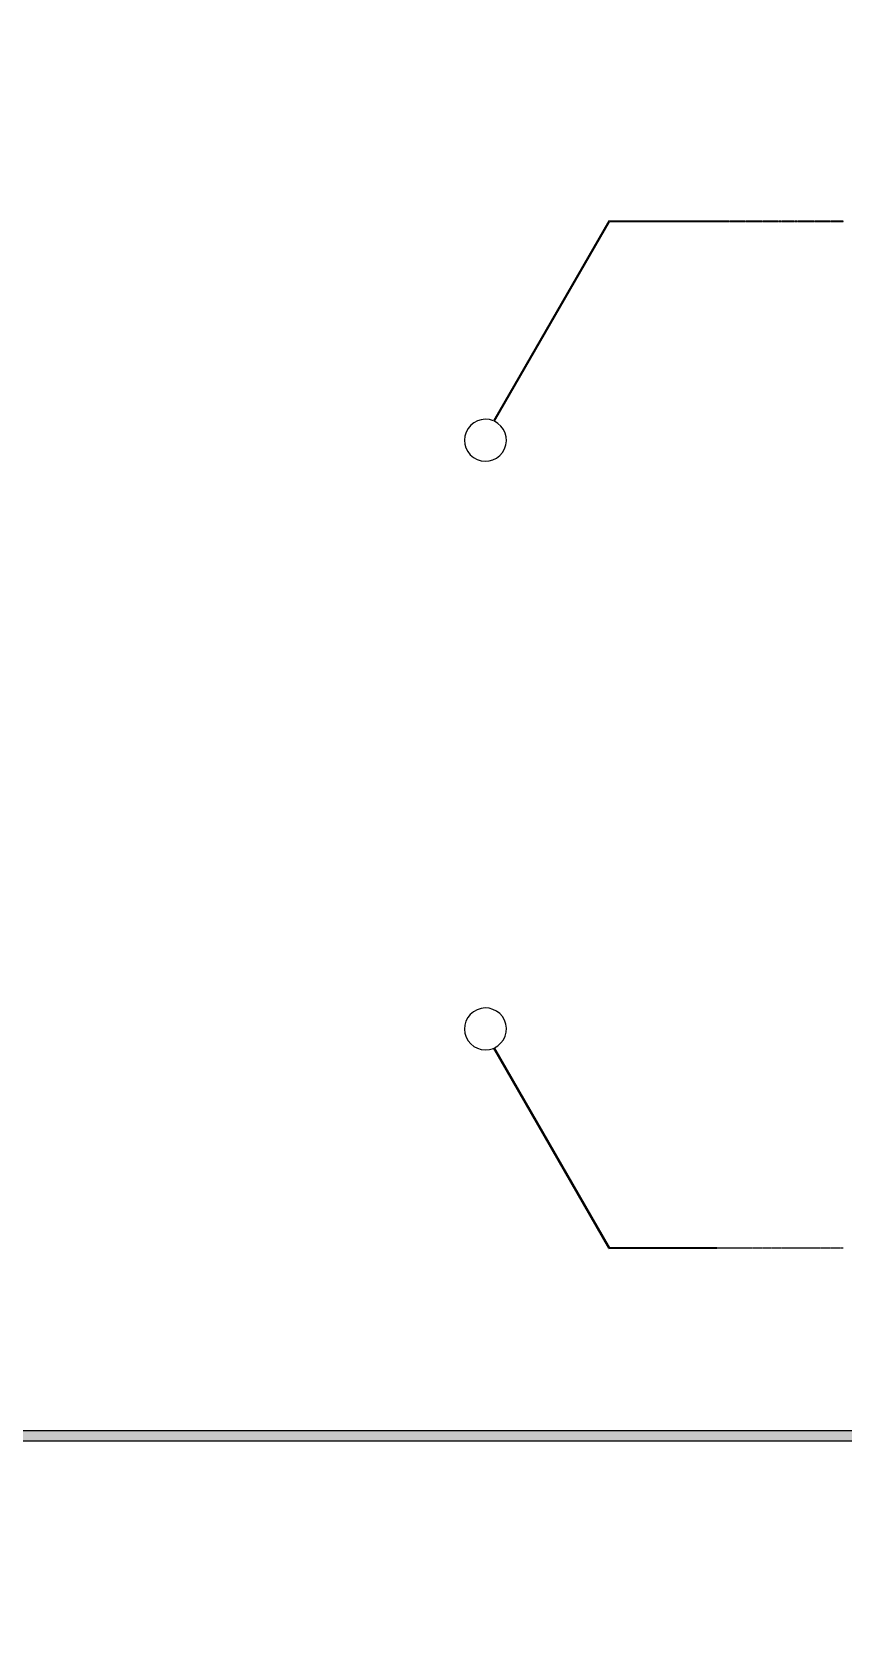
# Model space of a CAD drawing. Header units: inches. Extents: x 0 to 114300, y 0 to 114300.
# Drawn here: x 36617 to 44168, y 54031 to 68843 of the extents above; entities that cross this region are included whole.
import ezdxf

# ---------------------------------------------------------------- set-up
doc = ezdxf.new("R2010")
doc.units = ezdxf.units.IN
doc.header["$MEASUREMENT"] = 0

msp = doc.modelspace()

# ---------------------------------------------------------------- hatches: boundary and pattern name
h = msp.add_hatch()
h.set_pattern_fill('ANSI31', color=256, scale=100)
h.set_pattern_definition([(45, (-3636.992, -6350), (-8.8388348, 8.8388348), [])])
h.paths.add_polyline_path([(114300, 0), (0, 0), (0, 114300), (114300, 114300)])
edge = h.paths.add_edge_path(flags=16)
edge.add_arc((57150, 57150), 50800, 288.3584, 529.7953, ccw=False)
edge.add_line((73150, 8935), (41150, 8935))
edge.add_arc((57150, 57150), 50800, 190.2047, 251.6416, ccw=False)
edge.add_arc((57150, 57150), 50800, 169.7953, 190.2047, ccw=False)
h = msp.add_hatch(color=256)
h.dxf.hatch_style = 1
h.paths.add_polyline_path([(29455, 55832), (84455, 55832), (84455, 55732), (29455, 55732)])
h.paths.add_polyline_path([(27540, 67495), (27440, 67495), (27440, 56495), (27540, 56495)])

# ---------------------------------------------------------------- linework, layer by layer
for p, q in [((41987, 67086), (40913, 65225)), ((40922, 65221), (41993, 67076)), ((41987, 67086), (42993, 67086)), ((42993, 67076), (41993, 67076)), ((42993, 67086), (42993, 67083)), ((42996, 67083), (42993, 67083)), ((42993, 67080), (42996, 67080)), ((42993, 67080), (42993, 67076)), ((42996, 67080), (42996, 67083)), ((41987, 57526), (40913, 59388)), ((40922, 59392), (41993, 57536)), ((41987, 57526), (42993, 57530)), ((42993, 57533), (41993, 57536)), ((42993, 57533), (42996, 57533)), ((42996, 57530), (42993, 57530)), ((42996, 57533), (42996, 57530))]:
    msp.add_line(p, q)
for points in [[(43000, 67080), (43000, 67083), (42997, 67083), (42997, 67080)], [(43004, 67080), (43004, 67083), (43001, 67083), (43001, 67080)], [(43008, 67080), (43008, 67083), (43005, 67083), (43005, 67080)], [(43012, 67080), (43012, 67083), (43009, 67083), (43009, 67080)], [(43016, 67080), (43016, 67083), (43013, 67083), (43013, 67080)], [(43020, 67080), (43020, 67083), (43017, 67083), (43017, 67080)], [(43024, 67080), (43024, 67083), (43021, 67083), (43021, 67080)], [(43028, 67080), (43028, 67083), (43025, 67083), (43025, 67080)], [(43032, 67080), (43032, 67083), (43029, 67083), (43029, 67080)], [(43036, 67080), (43036, 67083), (43033, 67083), (43033, 67080)], [(43040, 67080), (43040, 67083), (43037, 67083), (43037, 67080)], [(43044, 67080), (43044, 67083), (43041, 67083), (43041, 67080)], [(43048, 67080), (43048, 67083), (43045, 67083), (43045, 67080)], [(43052, 67080), (43052, 67083), (43049, 67083), (43049, 67080)], [(43056, 67080), (43056, 67083), (43053, 67083), (43053, 67080)], [(43060, 67080), (43060, 67083), (43057, 67083), (43057, 67080)], [(43064, 67080), (43064, 67083), (43061, 67083), (43061, 67080)], [(43068, 67080), (43068, 67083), (43065, 67083), (43065, 67080)], [(43072, 67080), (43072, 67083), (43069, 67083), (43069, 67080)], [(43076, 67080), (43076, 67083), (43073, 67083), (43073, 67080)], [(43080, 67080), (43080, 67083), (43077, 67083), (43077, 67080)], [(43084, 67080), (43084, 67083), (43081, 67083), (43081, 67080)], [(43088, 67080), (43088, 67083), (43085, 67083), (43085, 67080)], [(43092, 67080), (43092, 67083), (43089, 67083), (43089, 67080)], [(43096, 67080), (43096, 67083), (43093, 67083), (43093, 67080)], [(43100, 67080), (43100, 67083), (43097, 67083), (43097, 67080)], [(43104, 67080), (43104, 67083), (43101, 67083), (43101, 67080)], [(43108, 67080), (43108, 67083), (43105, 67083), (43105, 67080)], [(43112, 67080), (43112, 67083), (43109, 67083), (43109, 67080)], [(43116, 67080), (43116, 67083), (43113, 67083), (43113, 67080)], [(43120, 67080), (43120, 67083), (43117, 67083), (43117, 67080)], [(43124, 67080), (43124, 67083), (43121, 67083), (43121, 67080)], [(43128, 67080), (43128, 67083), (43125, 67083), (43125, 67080)], [(43132, 67080), (43132, 67083), (43129, 67083), (43129, 67080)], [(43136, 67080), (43136, 67083), (43133, 67083), (43133, 67080)], [(43140, 67080), (43140, 67083), (43137, 67083), (43137, 67080)], [(43144, 67080), (43144, 67083), (43141, 67083), (43141, 67080)], [(43148, 67080), (43148, 67083), (43145, 67083), (43145, 67080)], [(43152, 67080), (43152, 67083), (43149, 67083), (43149, 67080)], [(43156, 67080), (43156, 67083), (43153, 67083), (43153, 67080)], [(43160, 67080), (43160, 67083), (43157, 67083), (43157, 67080)], [(43164, 67080), (43164, 67083), (43161, 67083), (43161, 67080)], [(43168, 67080), (43168, 67083), (43165, 67083), (43165, 67080)], [(43172, 67080), (43172, 67083), (43169, 67083), (43169, 67080)], [(43176, 67080), (43176, 67083), (43173, 67083), (43173, 67080)], [(43180, 67080), (43180, 67083), (43177, 67083), (43177, 67080)], [(43184, 67080), (43184, 67083), (43181, 67083), (43181, 67080)], [(43188, 67080), (43188, 67083), (43185, 67083), (43185, 67080)], [(43192, 67080), (43192, 67083), (43189, 67083), (43189, 67080)], [(43196, 67080), (43196, 67083), (43193, 67083), (43193, 67080)], [(43200, 67080), (43200, 67083), (43197, 67083), (43197, 67080)], [(43204, 67080), (43204, 67083), (43201, 67083), (43201, 67080)], [(43208, 67080), (43208, 67083), (43205, 67083), (43205, 67080)], [(43212, 67080), (43212, 67083), (43209, 67083), (43209, 67080)], [(43216, 67080), (43216, 67083), (43213, 67083), (43213, 67080)], [(43220, 67080), (43220, 67083), (43217, 67083), (43217, 67080)], [(43224, 67080), (43224, 67083), (43221, 67083), (43221, 67080)], [(43228, 67080), (43228, 67083), (43225, 67083), (43225, 67080)], [(43232, 67080), (43232, 67083), (43229, 67083), (43229, 67080)], [(43236, 67080), (43236, 67083), (43233, 67083), (43233, 67080)], [(43240, 67080), (43240, 67083), (43237, 67083), (43237, 67080)], [(43244, 67080), (43244, 67083), (43241, 67083), (43241, 67080)], [(43248, 67080), (43248, 67083), (43245, 67083), (43245, 67080)], [(43252, 67080), (43252, 67083), (43249, 67083), (43249, 67080)], [(43256, 67080), (43256, 67083), (43253, 67083), (43253, 67080)], [(43260, 67080), (43260, 67083), (43257, 67083), (43257, 67080)], [(43264, 67080), (43264, 67083), (43261, 67083), (43261, 67080)], [(43268, 67080), (43268, 67083), (43265, 67083), (43265, 67080)], [(43272, 67080), (43272, 67083), (43269, 67083), (43269, 67080)], [(43276, 67080), (43276, 67083), (43273, 67083), (43273, 67080)], [(43280, 67080), (43280, 67083), (43277, 67083), (43277, 67080)], [(43284, 67080), (43284, 67083), (43281, 67083), (43281, 67080)], [(43288, 67080), (43288, 67083), (43285, 67083), (43285, 67080)], [(43292, 67080), (43292, 67083), (43289, 67083), (43289, 67080)], [(43296, 67080), (43296, 67083), (43293, 67083), (43293, 67080)], [(43300, 67080), (43300, 67083), (43297, 67083), (43297, 67080)], [(43304, 67080), (43304, 67083), (43301, 67083), (43301, 67080)], [(43308, 67080), (43308, 67083), (43305, 67083), (43305, 67080)], [(43312, 67080), (43312, 67083), (43309, 67083), (43309, 67080)], [(43316, 67080), (43316, 67083), (43313, 67083), (43313, 67080)], [(43320, 67080), (43320, 67083), (43317, 67083), (43317, 67080)], [(43324, 67080), (43324, 67083), (43321, 67083), (43321, 67080)], [(43328, 67080), (43328, 67083), (43325, 67083), (43325, 67080)], [(43332, 67080), (43332, 67083), (43329, 67083), (43329, 67080)], [(43336, 67080), (43336, 67083), (43333, 67083), (43333, 67080)], [(43340, 67080), (43340, 67083), (43337, 67083), (43337, 67080)], [(43344, 67080), (43344, 67083), (43341, 67083), (43341, 67080)], [(43348, 67080), (43348, 67083), (43345, 67083), (43345, 67080)], [(43352, 67080), (43352, 67083), (43349, 67083), (43349, 67080)], [(43356, 67080), (43356, 67083), (43353, 67083), (43353, 67080)], [(43360, 67080), (43360, 67083), (43357, 67083), (43357, 67080)], [(43364, 67080), (43364, 67083), (43361, 67083), (43361, 67080)], [(43368, 67080), (43368, 67083), (43365, 67083), (43365, 67080)], [(43372, 67080), (43372, 67083), (43369, 67083), (43369, 67080)], [(43376, 67080), (43376, 67083), (43373, 67083), (43373, 67080)], [(43380, 67080), (43380, 67083), (43377, 67083), (43377, 67080)], [(43384, 67080), (43384, 67083), (43381, 67083), (43381, 67080)], [(43388, 67080), (43388, 67083), (43385, 67083), (43385, 67080)], [(43392, 67080), (43392, 67083), (43389, 67083), (43389, 67080)], [(43396, 67080), (43396, 67083), (43393, 67083), (43393, 67080)], [(43400, 67080), (43400, 67083), (43397, 67083), (43397, 67080)], [(43404, 67080), (43404, 67083), (43401, 67083), (43401, 67080)], [(43408, 67080), (43408, 67083), (43405, 67083), (43405, 67080)], [(43412, 67080), (43412, 67083), (43409, 67083), (43409, 67080)], [(43416, 67080), (43416, 67083), (43413, 67083), (43413, 67080)], [(43420, 67080), (43420, 67083), (43417, 67083), (43417, 67080)], [(43424, 67080), (43424, 67083), (43421, 67083), (43421, 67080)], [(43428, 67080), (43428, 67083), (43425, 67083), (43425, 67080)], [(43432, 67080), (43432, 67083), (43429, 67083), (43429, 67080)], [(43436, 67080), (43436, 67083), (43433, 67083), (43433, 67080)], [(43440, 67080), (43440, 67083), (43437, 67083), (43437, 67080)], [(43444, 67080), (43444, 67083), (43441, 67083), (43441, 67080)], [(43448, 67080), (43448, 67083), (43445, 67083), (43445, 67080)], [(43452, 67080), (43452, 67083), (43449, 67083), (43449, 67080)], [(43456, 67080), (43456, 67083), (43453, 67083), (43453, 67080)], [(43460, 67080), (43460, 67083), (43457, 67083), (43457, 67080)], [(43464, 67080), (43464, 67083), (43461, 67083), (43461, 67080)], [(43468, 67080), (43468, 67083), (43465, 67083), (43465, 67080)], [(43472, 67080), (43472, 67083), (43469, 67083), (43469, 67080)], [(43476, 67080), (43476, 67083), (43473, 67083), (43473, 67080)], [(43480, 67080), (43480, 67083), (43477, 67083), (43477, 67080)], [(43484, 67080), (43484, 67083), (43481, 67083), (43481, 67080)], [(43488, 67080), (43488, 67083), (43485, 67083), (43485, 67080)], [(43492, 67080), (43492, 67083), (43489, 67083), (43489, 67080)], [(43496, 67080), (43496, 67083), (43493, 67083), (43493, 67080)], [(43500, 67080), (43500, 67083), (43497, 67083), (43497, 67080)], [(43504, 67080), (43504, 67083), (43501, 67083), (43501, 67080)], [(43508, 67080), (43508, 67083), (43505, 67083), (43505, 67080)], [(43512, 67080), (43512, 67083), (43509, 67083), (43509, 67080)], [(43516, 67080), (43516, 67083), (43513, 67083), (43513, 67080)], [(43520, 67080), (43520, 67083), (43517, 67083), (43517, 67080)], [(43524, 67080), (43524, 67083), (43521, 67083), (43521, 67080)], [(43528, 67080), (43528, 67083), (43525, 67083), (43525, 67080)], [(43532, 67080), (43532, 67083), (43529, 67083), (43529, 67080)], [(43536, 67080), (43536, 67083), (43533, 67083), (43533, 67080)], [(43540, 67080), (43540, 67083), (43537, 67083), (43537, 67080)], [(43544, 67080), (43544, 67083), (43541, 67083), (43541, 67080)], [(43548, 67080), (43548, 67083), (43545, 67083), (43545, 67080)], [(43552, 67080), (43552, 67083), (43549, 67083), (43549, 67080)], [(43556, 67080), (43556, 67083), (43553, 67083), (43553, 67080)], [(43560, 67080), (43560, 67083), (43557, 67083), (43557, 67080)], [(43564, 67080), (43564, 67083), (43561, 67083), (43561, 67080)], [(43568, 67080), (43568, 67083), (43565, 67083), (43565, 67080)], [(43572, 67080), (43572, 67083), (43569, 67083), (43569, 67080)], [(43576, 67080), (43576, 67083), (43573, 67083), (43573, 67080)], [(43580, 67080), (43580, 67083), (43577, 67083), (43577, 67080)], [(43584, 67080), (43584, 67083), (43581, 67083), (43581, 67080)], [(43588, 67080), (43588, 67083), (43585, 67083), (43585, 67080)], [(43592, 67080), (43592, 67083), (43589, 67083), (43589, 67080)], [(43596, 67080), (43596, 67083), (43593, 67083), (43593, 67080)], [(43600, 67080), (43600, 67083), (43597, 67083), (43597, 67080)], [(43604, 67080), (43604, 67083), (43601, 67083), (43601, 67080)], [(43608, 67080), (43608, 67083), (43605, 67083), (43605, 67080)], [(43612, 67080), (43612, 67083), (43609, 67083), (43609, 67080)], [(43616, 67080), (43616, 67083), (43613, 67083), (43613, 67080)], [(43620, 67080), (43620, 67083), (43617, 67083), (43617, 67080)], [(43624, 67080), (43624, 67083), (43621, 67083), (43621, 67080)], [(43628, 67080), (43628, 67083), (43625, 67083), (43625, 67080)], [(43632, 67080), (43632, 67083), (43629, 67083), (43629, 67080)], [(43636, 67080), (43636, 67083), (43633, 67083), (43633, 67080)], [(43640, 67080), (43640, 67083), (43637, 67083), (43637, 67080)], [(43644, 67080), (43644, 67083), (43641, 67083), (43641, 67080)], [(43648, 67080), (43648, 67083), (43645, 67083), (43645, 67080)], [(43652, 67080), (43652, 67083), (43649, 67083), (43649, 67080)], [(43656, 67080), (43656, 67083), (43653, 67083), (43653, 67080)], [(43660, 67080), (43660, 67083), (43657, 67083), (43657, 67080)], [(43664, 67080), (43664, 67083), (43661, 67083), (43661, 67080)], [(43668, 67080), (43668, 67083), (43665, 67083), (43665, 67080)], [(43672, 67080), (43672, 67083), (43669, 67083), (43669, 67080)], [(43676, 67080), (43676, 67083), (43673, 67083), (43673, 67080)], [(43680, 67080), (43680, 67083), (43677, 67083), (43677, 67080)], [(43684, 67080), (43684, 67083), (43681, 67083), (43681, 67080)], [(43688, 67080), (43688, 67083), (43685, 67083), (43685, 67080)], [(43692, 67080), (43692, 67083), (43689, 67083), (43689, 67080)], [(43696, 67080), (43696, 67083), (43693, 67083), (43693, 67080)], [(43700, 67080), (43700, 67083), (43697, 67083), (43697, 67080)], [(43704, 67080), (43704, 67083), (43701, 67083), (43701, 67080)], [(43708, 67080), (43708, 67083), (43705, 67083), (43705, 67080)], [(43712, 67080), (43712, 67083), (43709, 67083), (43709, 67080)], [(43716, 67080), (43716, 67083), (43713, 67083), (43713, 67080)], [(43720, 67080), (43720, 67083), (43717, 67083), (43717, 67080)], [(43724, 67080), (43724, 67083), (43721, 67083), (43721, 67080)], [(43728, 67080), (43728, 67083), (43725, 67083), (43725, 67080)], [(43732, 67080), (43732, 67083), (43729, 67083), (43729, 67080)], [(43736, 67080), (43736, 67083), (43733, 67083), (43733, 67080)], [(43740, 67080), (43740, 67083), (43737, 67083), (43737, 67080)], [(43744, 67080), (43744, 67083), (43741, 67083), (43741, 67080)], [(43748, 67080), (43748, 67083), (43745, 67083), (43745, 67080)], [(43752, 67080), (43752, 67083), (43749, 67083), (43749, 67080)], [(43756, 67080), (43756, 67083), (43753, 67083), (43753, 67080)], [(43760, 67080), (43760, 67083), (43757, 67083), (43757, 67080)], [(43764, 67080), (43764, 67083), (43761, 67083), (43761, 67080)], [(43768, 67080), (43768, 67083), (43765, 67083), (43765, 67080)], [(43772, 67080), (43772, 67083), (43769, 67083), (43769, 67080)], [(43776, 67080), (43776, 67083), (43773, 67083), (43773, 67080)], [(43780, 67080), (43780, 67083), (43777, 67083), (43777, 67080)], [(43784, 67080), (43784, 67083), (43781, 67083), (43781, 67080)], [(43788, 67080), (43788, 67083), (43785, 67083), (43785, 67080)], [(43792, 67080), (43792, 67083), (43789, 67083), (43789, 67080)], [(43796, 67080), (43796, 67083), (43793, 67083), (43793, 67080)], [(43800, 67080), (43800, 67083), (43797, 67083), (43797, 67080)], [(43804, 67080), (43804, 67083), (43801, 67083), (43801, 67080)], [(43808, 67080), (43808, 67083), (43805, 67083), (43805, 67080)], [(43812, 67080), (43812, 67083), (43809, 67083), (43809, 67080)], [(43816, 67080), (43816, 67083), (43813, 67083), (43813, 67080)], [(43820, 67080), (43820, 67083), (43817, 67083), (43817, 67080)], [(43824, 67080), (43824, 67083), (43821, 67083), (43821, 67080)], [(43828, 67080), (43828, 67083), (43825, 67083), (43825, 67080)], [(43832, 67080), (43832, 67083), (43829, 67083), (43829, 67080)], [(43836, 67080), (43836, 67083), (43833, 67083), (43833, 67080)], [(43840, 67080), (43840, 67083), (43837, 67083), (43837, 67080)], [(43844, 67080), (43844, 67083), (43841, 67083), (43841, 67080)], [(43848, 67080), (43848, 67083), (43845, 67083), (43845, 67080)], [(43852, 67080), (43852, 67083), (43849, 67083), (43849, 67080)], [(43856, 67080), (43856, 67083), (43853, 67083), (43853, 67080)], [(43860, 67080), (43860, 67083), (43857, 67083), (43857, 67080)], [(43864, 67080), (43864, 67083), (43861, 67083), (43861, 67080)], [(43868, 67080), (43868, 67083), (43865, 67083), (43865, 67080)], [(43872, 67080), (43872, 67083), (43869, 67083), (43869, 67080)], [(43876, 67080), (43876, 67083), (43873, 67083), (43873, 67080)], [(43880, 67080), (43880, 67083), (43877, 67083), (43877, 67080)], [(43884, 67080), (43884, 67083), (43881, 67083), (43881, 67080)], [(43888, 67080), (43888, 67083), (43885, 67083), (43885, 67080)], [(43892, 67080), (43892, 67083), (43889, 67083), (43889, 67080)], [(43896, 67080), (43896, 67083), (43893, 67083), (43893, 67080)], [(43900, 67080), (43900, 67083), (43897, 67083), (43897, 67080)], [(43904, 67080), (43904, 67083), (43901, 67083), (43901, 67080)], [(43908, 67080), (43908, 67083), (43905, 67083), (43905, 67080)], [(43912, 67080), (43912, 67083), (43909, 67083), (43909, 67080)], [(43916, 67080), (43916, 67083), (43913, 67083), (43913, 67080)], [(43920, 67080), (43920, 67083), (43917, 67083), (43917, 67080)], [(43924, 67080), (43924, 67083), (43921, 67083), (43921, 67080)], [(43928, 67080), (43928, 67083), (43925, 67083), (43925, 67080)], [(43932, 67080), (43932, 67083), (43929, 67083), (43929, 67080)], [(43936, 67080), (43936, 67083), (43933, 67083), (43933, 67080)], [(43940, 67080), (43940, 67083), (43937, 67083), (43937, 67080)], [(43944, 67080), (43944, 67083), (43941, 67083), (43941, 67080)], [(43948, 67080), (43948, 67083), (43945, 67083), (43945, 67080)], [(43952, 67080), (43952, 67083), (43949, 67083), (43949, 67080)], [(43956, 67080), (43956, 67083), (43953, 67083), (43953, 67080)], [(43960, 67080), (43960, 67083), (43957, 67083), (43957, 67080)], [(43964, 67080), (43964, 67083), (43961, 67083), (43961, 67080)], [(43968, 67080), (43968, 67083), (43965, 67083), (43965, 67080)], [(43972, 67080), (43972, 67083), (43969, 67083), (43969, 67080)], [(43976, 67080), (43976, 67083), (43973, 67083), (43973, 67080)], [(43980, 67080), (43980, 67083), (43977, 67083), (43977, 67080)], [(43984, 67080), (43984, 67083), (43981, 67083), (43981, 67080)], [(43988, 67080), (43988, 67083), (43985, 67083), (43985, 67080)], [(43992, 67080), (43992, 67083), (43989, 67083), (43989, 67080)], [(43996, 67080), (43996, 67083), (43993, 67083), (43993, 67080)], [(44000, 67080), (44000, 67083), (43997, 67083), (43997, 67080)], [(44004, 67080), (44004, 67083), (44001, 67083), (44001, 67080)], [(44008, 67080), (44008, 67083), (44005, 67083), (44005, 67080)], [(44012, 67080), (44012, 67083), (44009, 67083), (44009, 67080)], [(44016, 67080), (44016, 67083), (44013, 67083), (44013, 67080)], [(44020, 67080), (44020, 67083), (44017, 67083), (44017, 67080)], [(44024, 67080), (44024, 67083), (44021, 67083), (44021, 67080)], [(44028, 67080), (44028, 67083), (44025, 67083), (44025, 67080)], [(44032, 67080), (44032, 67083), (44029, 67083), (44029, 67080)], [(44036, 67080), (44036, 67083), (44033, 67083), (44033, 67080)], [(44040, 67080), (44040, 67083), (44037, 67083), (44037, 67080)], [(44044, 67080), (44044, 67083), (44041, 67083), (44041, 67080)], [(44048, 67080), (44048, 67083), (44045, 67083), (44045, 67080)], [(44052, 67080), (44052, 67083), (44049, 67083), (44049, 67080)], [(44056, 67080), (44056, 67083), (44053, 67083), (44053, 67080)], [(44060, 67080), (44060, 67083), (44057, 67083), (44057, 67080)], [(44064, 67080), (44064, 67083), (44061, 67083), (44061, 67080)], [(44068, 67080), (44068, 67083), (44065, 67083), (44065, 67080)], [(44072, 67080), (44072, 67083), (44069, 67083), (44069, 67080)], [(44076, 67080), (44076, 67083), (44073, 67083), (44073, 67080)], [(44080, 67080), (44080, 67083), (44077, 67083), (44077, 67080)], [(44084, 67080), (44084, 67083), (44081, 67083), (44081, 67080)], [(44088, 67080), (44088, 67083), (44085, 67083), (44085, 67080)], [(44092, 67080), (44092, 67083), (44089, 67083), (44089, 67080)], [(44096, 67080), (44096, 67083), (44093, 67083), (44093, 67080)], [(44100, 67080), (44100, 67083), (44097, 67083), (44097, 67080)], [(44104, 67080), (44104, 67083), (44101, 67083), (44101, 67080)], [(44108, 67080), (44108, 67083), (44105, 67083), (44105, 67080)], [(44112, 67080), (44112, 67083), (44109, 67083), (44109, 67080)], [(44116, 67080), (44116, 67083), (44113, 67083), (44113, 67080)], [(44120, 67080), (44120, 67083), (44117, 67083), (44117, 67080)], [(44124, 67080), (44124, 67083), (44121, 67083), (44121, 67080)], [(44128, 67080), (44128, 67083), (44125, 67083), (44125, 67080)], [(44132, 67080), (44132, 67083), (44129, 67083), (44129, 67080)], [(44136, 67080), (44136, 67083), (44133, 67083), (44133, 67080)], [(44140, 67080), (44140, 67083), (44137, 67083), (44137, 67080)], [(44144, 67080), (44144, 67083), (44141, 67083), (44141, 67080)], [(44148, 67080), (44148, 67083), (44145, 67083), (44145, 67080)], [(44152, 67080), (44152, 67083), (44149, 67083), (44149, 67080)], [(44156, 67080), (44156, 67083), (44153, 67083), (44153, 67080)], [(44160, 67080), (44160, 67083), (44157, 67083), (44157, 67080)], [(44164, 67080), (44164, 67083), (44161, 67083), (44161, 67080)], [(44168, 67080), (44168, 67083), (44165, 67083), (44165, 67080)], [(43002, 57533), (43002, 57530), (42999, 57530), (42999, 57533)], [(43008, 57533), (43008, 57530), (43005, 57530), (43005, 57533)], [(43014, 57533), (43014, 57530), (43011, 57530), (43011, 57533)], [(43020, 57533), (43020, 57530), (43017, 57530), (43017, 57533)], [(43026, 57533), (43026, 57530), (43023, 57530), (43023, 57533)], [(43032, 57533), (43032, 57530), (43029, 57530), (43029, 57533)], [(43038, 57533), (43038, 57530), (43035, 57530), (43035, 57533)], [(43044, 57533), (43044, 57530), (43041, 57530), (43041, 57533)], [(43050, 57533), (43050, 57530), (43047, 57530), (43047, 57533)], [(43056, 57533), (43056, 57530), (43053, 57530), (43053, 57533)], [(43062, 57533), (43062, 57530), (43059, 57530), (43059, 57533)], [(43068, 57533), (43068, 57530), (43065, 57530), (43065, 57533)], [(43074, 57533), (43074, 57530), (43071, 57530), (43071, 57533)], [(43080, 57533), (43080, 57530), (43077, 57530), (43077, 57533)], [(43086, 57533), (43086, 57530), (43083, 57530), (43083, 57533)], [(43092, 57533), (43092, 57530), (43089, 57530), (43089, 57533)], [(43098, 57533), (43098, 57530), (43095, 57530), (43095, 57533)], [(43104, 57533), (43104, 57530), (43101, 57530), (43101, 57533)], [(43110, 57533), (43110, 57530), (43107, 57530), (43107, 57533)], [(43116, 57533), (43116, 57530), (43113, 57530), (43113, 57533)], [(43122, 57533), (43122, 57530), (43119, 57530), (43119, 57533)], [(43128, 57533), (43128, 57530), (43125, 57530), (43125, 57533)], [(43134, 57533), (43134, 57530), (43131, 57530), (43131, 57533)], [(43140, 57533), (43140, 57530), (43137, 57530), (43137, 57533)], [(43146, 57533), (43146, 57530), (43143, 57530), (43143, 57533)], [(43152, 57533), (43152, 57530), (43149, 57530), (43149, 57533)], [(43158, 57533), (43158, 57530), (43155, 57530), (43155, 57533)], [(43164, 57533), (43164, 57530), (43161, 57530), (43161, 57533)], [(43170, 57533), (43170, 57530), (43167, 57530), (43167, 57533)], [(43176, 57533), (43176, 57530), (43173, 57530), (43173, 57533)], [(43182, 57533), (43182, 57530), (43179, 57530), (43179, 57533)], [(43188, 57533), (43188, 57530), (43185, 57530), (43185, 57533)], [(43194, 57533), (43194, 57530), (43191, 57530), (43191, 57533)], [(43200, 57533), (43200, 57530), (43197, 57530), (43197, 57533)], [(43206, 57533), (43206, 57530), (43203, 57530), (43203, 57533)], [(43212, 57533), (43212, 57530), (43209, 57530), (43209, 57533)], [(43218, 57533), (43218, 57530), (43215, 57530), (43215, 57533)], [(43224, 57533), (43224, 57530), (43221, 57530), (43221, 57533)], [(43230, 57533), (43230, 57530), (43227, 57530), (43227, 57533)], [(43236, 57533), (43236, 57530), (43233, 57530), (43233, 57533)], [(43242, 57533), (43242, 57530), (43239, 57530), (43239, 57533)], [(43248, 57533), (43248, 57530), (43245, 57530), (43245, 57533)], [(43254, 57533), (43254, 57530), (43251, 57530), (43251, 57533)], [(43260, 57533), (43260, 57530), (43257, 57530), (43257, 57533)], [(43266, 57533), (43266, 57530), (43263, 57530), (43263, 57533)], [(43272, 57533), (43272, 57530), (43269, 57530), (43269, 57533)], [(43278, 57533), (43278, 57530), (43275, 57530), (43275, 57533)], [(43284, 57533), (43284, 57530), (43281, 57530), (43281, 57533)], [(43290, 57533), (43290, 57530), (43287, 57530), (43287, 57533)], [(43296, 57533), (43296, 57530), (43293, 57530), (43293, 57533)], [(43302, 57533), (43302, 57530), (43299, 57530), (43299, 57533)], [(43308, 57533), (43308, 57530), (43305, 57530), (43305, 57533)], [(43314, 57533), (43314, 57530), (43311, 57530), (43311, 57533)], [(43320, 57533), (43320, 57530), (43317, 57530), (43317, 57533)], [(43326, 57533), (43326, 57530), (43323, 57530), (43323, 57533)], [(43332, 57533), (43332, 57530), (43329, 57530), (43329, 57533)], [(43338, 57533), (43338, 57530), (43335, 57530), (43335, 57533)], [(43344, 57533), (43344, 57530), (43341, 57530), (43341, 57533)], [(43350, 57533), (43350, 57530), (43347, 57530), (43347, 57533)], [(43356, 57533), (43356, 57530), (43353, 57530), (43353, 57533)], [(43362, 57533), (43362, 57530), (43359, 57530), (43359, 57533)], [(43368, 57533), (43368, 57530), (43365, 57530), (43365, 57533)], [(43374, 57533), (43374, 57530), (43371, 57530), (43371, 57533)], [(43380, 57533), (43380, 57530), (43377, 57530), (43377, 57533)], [(43386, 57533), (43386, 57530), (43383, 57530), (43383, 57533)], [(43392, 57533), (43392, 57530), (43389, 57530), (43389, 57533)], [(43398, 57533), (43398, 57530), (43395, 57530), (43395, 57533)], [(43404, 57533), (43404, 57530), (43401, 57530), (43401, 57533)], [(43410, 57533), (43410, 57530), (43407, 57530), (43407, 57533)], [(43416, 57533), (43416, 57530), (43413, 57530), (43413, 57533)], [(43422, 57533), (43422, 57530), (43419, 57530), (43419, 57533)], [(43428, 57533), (43428, 57530), (43425, 57530), (43425, 57533)], [(43434, 57533), (43434, 57530), (43431, 57530), (43431, 57533)], [(43440, 57533), (43440, 57530), (43437, 57530), (43437, 57533)], [(43446, 57533), (43446, 57530), (43443, 57530), (43443, 57533)], [(43452, 57533), (43452, 57530), (43449, 57530), (43449, 57533)], [(43458, 57533), (43458, 57530), (43455, 57530), (43455, 57533)], [(43464, 57533), (43464, 57530), (43461, 57530), (43461, 57533)], [(43470, 57533), (43470, 57530), (43467, 57530), (43467, 57533)], [(43476, 57533), (43476, 57530), (43473, 57530), (43473, 57533)], [(43482, 57533), (43482, 57530), (43479, 57530), (43479, 57533)], [(43488, 57533), (43488, 57530), (43485, 57530), (43485, 57533)], [(43494, 57533), (43494, 57530), (43491, 57530), (43491, 57533)], [(43500, 57533), (43500, 57530), (43497, 57530), (43497, 57533)], [(43506, 57533), (43506, 57530), (43503, 57530), (43503, 57533)], [(43512, 57533), (43512, 57530), (43509, 57530), (43509, 57533)], [(43518, 57533), (43518, 57530), (43515, 57530), (43515, 57533)], [(43524, 57533), (43524, 57530), (43521, 57530), (43521, 57533)], [(43530, 57533), (43530, 57530), (43527, 57530), (43527, 57533)], [(43536, 57533), (43536, 57530), (43533, 57530), (43533, 57533)], [(43542, 57533), (43542, 57530), (43539, 57530), (43539, 57533)], [(43548, 57533), (43548, 57530), (43545, 57530), (43545, 57533)], [(43554, 57533), (43554, 57530), (43551, 57530), (43551, 57533)], [(43560, 57533), (43560, 57530), (43557, 57530), (43557, 57533)], [(43566, 57533), (43566, 57530), (43563, 57530), (43563, 57533)], [(43572, 57533), (43572, 57530), (43569, 57530), (43569, 57533)], [(43578, 57533), (43578, 57530), (43575, 57530), (43575, 57533)], [(43584, 57533), (43584, 57530), (43581, 57530), (43581, 57533)], [(43590, 57533), (43590, 57530), (43587, 57530), (43587, 57533)], [(43596, 57533), (43596, 57530), (43593, 57530), (43593, 57533)], [(43602, 57533), (43602, 57530), (43599, 57530), (43599, 57533)], [(43608, 57533), (43608, 57530), (43605, 57530), (43605, 57533)], [(43614, 57533), (43614, 57530), (43611, 57530), (43611, 57533)], [(43620, 57533), (43620, 57530), (43617, 57530), (43617, 57533)], [(43626, 57533), (43626, 57530), (43623, 57530), (43623, 57533)], [(43632, 57533), (43632, 57530), (43629, 57530), (43629, 57533)], [(43638, 57533), (43638, 57530), (43635, 57530), (43635, 57533)], [(43644, 57533), (43644, 57530), (43641, 57530), (43641, 57533)], [(43650, 57533), (43650, 57530), (43647, 57530), (43647, 57533)], [(43656, 57533), (43656, 57530), (43653, 57530), (43653, 57533)], [(43662, 57533), (43662, 57530), (43659, 57530), (43659, 57533)], [(43668, 57533), (43668, 57530), (43665, 57530), (43665, 57533)], [(43674, 57533), (43674, 57530), (43671, 57530), (43671, 57533)], [(43680, 57533), (43680, 57530), (43677, 57530), (43677, 57533)], [(43686, 57533), (43686, 57530), (43683, 57530), (43683, 57533)], [(43692, 57533), (43692, 57530), (43689, 57530), (43689, 57533)], [(43698, 57533), (43698, 57530), (43695, 57530), (43695, 57533)], [(43704, 57533), (43704, 57530), (43701, 57530), (43701, 57533)], [(43710, 57533), (43710, 57530), (43707, 57530), (43707, 57533)], [(43716, 57533), (43716, 57530), (43713, 57530), (43713, 57533)], [(43722, 57533), (43722, 57530), (43719, 57530), (43719, 57533)], [(43728, 57533), (43728, 57530), (43725, 57530), (43725, 57533)], [(43734, 57533), (43734, 57530), (43731, 57530), (43731, 57533)], [(43740, 57533), (43740, 57530), (43737, 57530), (43737, 57533)], [(43746, 57533), (43746, 57530), (43743, 57530), (43743, 57533)], [(43752, 57533), (43752, 57530), (43749, 57530), (43749, 57533)], [(43758, 57533), (43758, 57530), (43755, 57530), (43755, 57533)], [(43764, 57533), (43764, 57530), (43761, 57530), (43761, 57533)], [(43770, 57533), (43770, 57530), (43767, 57530), (43767, 57533)], [(43776, 57533), (43776, 57530), (43773, 57530), (43773, 57533)], [(43782, 57533), (43782, 57530), (43779, 57530), (43779, 57533)], [(43788, 57533), (43788, 57530), (43785, 57530), (43785, 57533)], [(43794, 57533), (43794, 57530), (43791, 57530), (43791, 57533)], [(43800, 57533), (43800, 57530), (43797, 57530), (43797, 57533)], [(43806, 57533), (43806, 57530), (43803, 57530), (43803, 57533)], [(43812, 57533), (43812, 57530), (43809, 57530), (43809, 57533)], [(43818, 57533), (43818, 57530), (43815, 57530), (43815, 57533)], [(43824, 57533), (43824, 57530), (43821, 57530), (43821, 57533)], [(43830, 57533), (43830, 57530), (43827, 57530), (43827, 57533)], [(43836, 57533), (43836, 57530), (43833, 57530), (43833, 57533)], [(43842, 57533), (43842, 57530), (43839, 57530), (43839, 57533)], [(43848, 57533), (43848, 57530), (43845, 57530), (43845, 57533)], [(43854, 57533), (43854, 57530), (43851, 57530), (43851, 57533)], [(43860, 57533), (43860, 57530), (43857, 57530), (43857, 57533)], [(43866, 57533), (43866, 57530), (43863, 57530), (43863, 57533)], [(43872, 57533), (43872, 57530), (43869, 57530), (43869, 57533)], [(43878, 57533), (43878, 57530), (43875, 57530), (43875, 57533)], [(43884, 57533), (43884, 57530), (43881, 57530), (43881, 57533)], [(43890, 57533), (43890, 57530), (43887, 57530), (43887, 57533)], [(43896, 57533), (43896, 57530), (43893, 57530), (43893, 57533)], [(43902, 57533), (43902, 57530), (43899, 57530), (43899, 57533)], [(43908, 57533), (43908, 57530), (43905, 57530), (43905, 57533)], [(43914, 57533), (43914, 57530), (43911, 57530), (43911, 57533)], [(43920, 57533), (43920, 57530), (43917, 57530), (43917, 57533)], [(43926, 57533), (43926, 57530), (43923, 57530), (43923, 57533)], [(43932, 57533), (43932, 57530), (43929, 57530), (43929, 57533)], [(43938, 57533), (43938, 57530), (43935, 57530), (43935, 57533)], [(43944, 57533), (43944, 57530), (43941, 57530), (43941, 57533)], [(43950, 57533), (43950, 57530), (43947, 57530), (43947, 57533)], [(43956, 57533), (43956, 57530), (43953, 57530), (43953, 57533)], [(43962, 57533), (43962, 57530), (43959, 57530), (43959, 57533)], [(43968, 57533), (43968, 57530), (43965, 57530), (43965, 57533)], [(43974, 57533), (43974, 57530), (43971, 57530), (43971, 57533)], [(43980, 57533), (43980, 57530), (43977, 57530), (43977, 57533)], [(43986, 57533), (43986, 57530), (43983, 57530), (43983, 57533)], [(43992, 57533), (43992, 57530), (43989, 57530), (43989, 57533)], [(43998, 57533), (43998, 57530), (43995, 57530), (43995, 57533)], [(44004, 57533), (44004, 57530), (44001, 57530), (44001, 57533)], [(44010, 57533), (44010, 57530), (44007, 57530), (44007, 57533)], [(44016, 57533), (44016, 57530), (44013, 57530), (44013, 57533)], [(44022, 57533), (44022, 57530), (44019, 57530), (44019, 57533)], [(44028, 57533), (44028, 57530), (44025, 57530), (44025, 57533)], [(44034, 57533), (44034, 57530), (44031, 57530), (44031, 57533)], [(44040, 57533), (44040, 57530), (44037, 57530), (44037, 57533)], [(44046, 57533), (44046, 57530), (44043, 57530), (44043, 57533)], [(44052, 57533), (44052, 57530), (44049, 57530), (44049, 57533)], [(44058, 57533), (44058, 57530), (44055, 57530), (44055, 57533)], [(44064, 57533), (44064, 57530), (44061, 57530), (44061, 57533)], [(44070, 57533), (44070, 57530), (44067, 57530), (44067, 57533)], [(44076, 57533), (44076, 57530), (44073, 57530), (44073, 57533)], [(44082, 57533), (44082, 57530), (44079, 57530), (44079, 57533)], [(44088, 57533), (44088, 57530), (44085, 57530), (44085, 57533)], [(44094, 57533), (44094, 57530), (44091, 57530), (44091, 57533)], [(44100, 57533), (44100, 57530), (44097, 57530), (44097, 57533)], [(44106, 57533), (44106, 57530), (44103, 57530), (44103, 57533)], [(44112, 57533), (44112, 57530), (44109, 57530), (44109, 57533)], [(44118, 57533), (44118, 57530), (44115, 57530), (44115, 57533)], [(44124, 57533), (44124, 57530), (44121, 57530), (44121, 57533)], [(44130, 57533), (44130, 57530), (44127, 57530), (44127, 57533)], [(44136, 57533), (44136, 57530), (44133, 57530), (44133, 57533)], [(44142, 57533), (44142, 57530), (44139, 57530), (44139, 57533)], [(44148, 57533), (44148, 57530), (44145, 57530), (44145, 57533)], [(44154, 57533), (44154, 57530), (44151, 57530), (44151, 57533)], [(44160, 57533), (44160, 57530), (44157, 57530), (44157, 57533)], [(44166, 57533), (44166, 57530), (44163, 57530), (44163, 57533)], [(29455, 55832), (84455, 55832), (84455, 55732), (29455, 55732)]]:
    msp.add_lwpolyline(points, close=True)
for centre, start, end in [((40839, 65044), 67.7517, 64.7891), ((40839, 59568), 295.2109, 292.2483)]:
    msp.add_arc(centre, 195, start, end)

doc.saveas('drawing.dxf')
